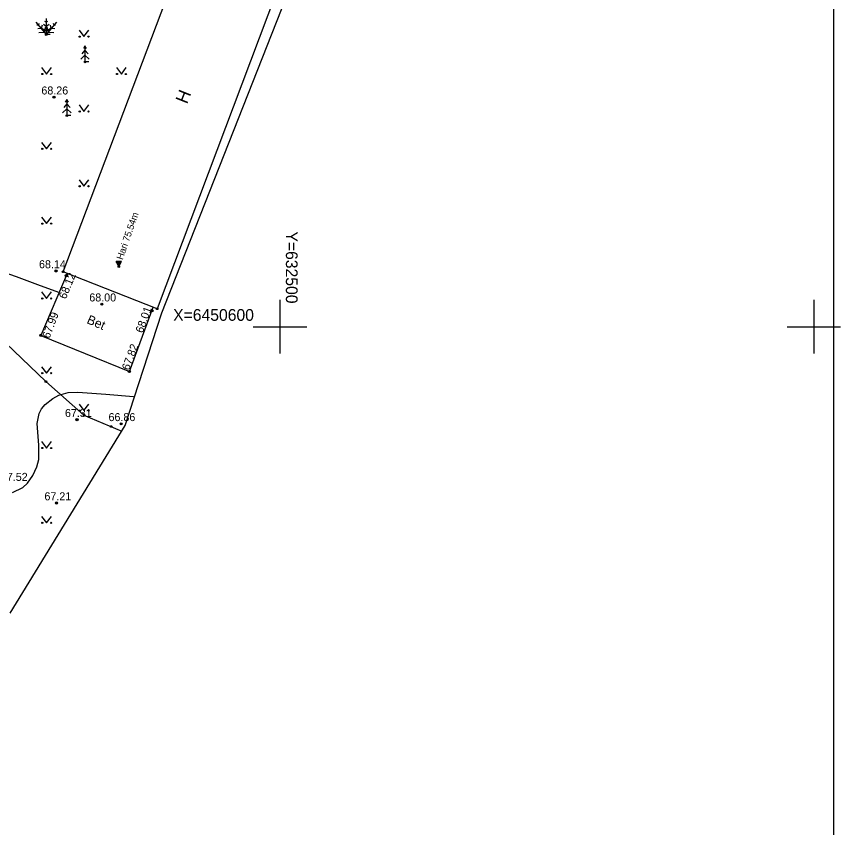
# Model space of a CAD drawing. Extents: x 632079 to 632778, y 6450391 to 6451365.
# Drawn here: x 632475.3 to 632552.5, y 6450553.1 to 6450629 of the extents above; entities that cross this region are included whole.
import ezdxf

# ---------------------------------------------------------------- set-up
doc = ezdxf.new("R2010")
doc.units = 0
for name, color, linetype in [('HALJASTUS', 7, 'Continuous'), ('HOONE', 7, 'Continuous'), ('HOONEDET', 7, 'Continuous'), ('HORISONTAAL-EH2000', 7, 'Continuous'), ('KORGUS-EH2000', 7, 'Continuous'), ('MOOTMPUNKT', 7, 'Continuous'), ('MOOTPIIR', 7, 'Continuous'), ('MPKAABEL', 7, 'Continuous'), ('PUU', 7, 'Continuous'), ('TEE', 7, 'Continuous'), ('VORK', 7, 'Continuous'), ('VORMISTUS', 7, 'Continuous')]:
    doc.layers.add(name, color=color, linetype=linetype)

msp = doc.modelspace()

# ---------------------------------------------------------------- linework, layer by layer
at = {"layer": 'HALJASTUS'}
for p, q in [((632481.177, 6450627.75), (632481.64, 6450627.144)), ((632481.64, 6450627.144), (632482.086, 6450627.75)), ((632477.677, 6450624.25), (632478.14, 6450623.644)), ((632478.14, 6450623.644), (632478.586, 6450624.25)), ((632484.677, 6450624.25), (632485.14, 6450623.644)), ((632485.14, 6450623.644), (632485.586, 6450624.25)), ((632481.177, 6450620.75), (632481.64, 6450620.144)), ((632481.64, 6450620.144), (632482.086, 6450620.75)), ((632477.677, 6450617.25), (632478.14, 6450616.644)), ((632478.14, 6450616.644), (632478.586, 6450617.25)), ((632481.177, 6450613.75), (632481.64, 6450613.144)), ((632481.64, 6450613.144), (632482.086, 6450613.75)), ((632477.677, 6450610.25), (632478.14, 6450609.644)), ((632478.14, 6450609.644), (632478.586, 6450610.25)), ((632477.677, 6450603.25), (632478.14, 6450602.644)), ((632478.14, 6450602.644), (632478.586, 6450603.25)), ((632477.677, 6450596.25), (632478.14, 6450595.644)), ((632478.14, 6450595.644), (632478.586, 6450596.25)), ((632481.177, 6450592.75), (632481.64, 6450592.144)), ((632481.64, 6450592.144), (632482.086, 6450592.75)), ((632477.677, 6450589.25), (632478.14, 6450588.644)), ((632478.14, 6450588.644), (632478.586, 6450589.25)), ((632477.677, 6450582.25), (632478.14, 6450581.644)), ((632478.14, 6450581.644), (632478.586, 6450582.25))]:
    msp.add_line(p, q, dxfattribs=at)
for centre in [(632481.239, 6450627.144), (632482.068, 6450627.144), (632477.739, 6450623.644), (632478.568, 6450623.644), (632484.739, 6450623.644), (632485.568, 6450623.644), (632481.239, 6450620.144), (632482.068, 6450620.144), (632477.739, 6450616.644), (632478.568, 6450616.644), (632481.239, 6450613.144), (632482.068, 6450613.144), (632477.739, 6450609.644), (632478.568, 6450609.644), (632477.739, 6450602.644), (632478.568, 6450602.644), (632477.739, 6450595.644), (632478.568, 6450595.644), (632481.239, 6450592.144), (632482.068, 6450592.144), (632477.739, 6450588.644), (632478.568, 6450588.644), (632477.739, 6450581.644), (632478.568, 6450581.644)]:
    msp.add_circle(centre, 0.055, dxfattribs=at)
at = {"layer": 'HOONE'}
msp.add_lwpolyline([(632488.493, 6450601.672), (632479.681, 6450605.139), (632493.243, 6450640.941), (632502.02, 6450637.554), (632488.493, 6450601.672)], dxfattribs=at)
at = {"layer": 'HOONEDET'}
for p, q in [((632484.906, 6450605.612), (632484.66, 6450606.099)), ((632485.152, 6450606.099), (632484.66, 6450606.099)), ((632484.668, 6450606.082), (632485.012, 6450605.821)), ((632484.687, 6450606.099), (632485.023, 6450605.843)), ((632484.694, 6450606.031), (632485, 6450605.798)), ((632484.72, 6450605.98), (632484.989, 6450605.775)), ((632484.729, 6450606.099), (632485.035, 6450605.866)), ((632484.746, 6450605.929), (632484.977, 6450605.753)), ((632484.77, 6450606.099), (632485.046, 6450605.889)), ((632484.771, 6450605.878), (632484.966, 6450605.73)), ((632484.797, 6450605.827), (632484.954, 6450605.707)), ((632484.811, 6450606.099), (632485.058, 6450605.911)), ((632484.823, 6450605.775), (632484.943, 6450605.685)), ((632484.849, 6450605.724), (632484.931, 6450605.662)), ((632484.852, 6450606.099), (632485.069, 6450605.934)), ((632484.875, 6450605.673), (632484.92, 6450605.639)), ((632484.894, 6450606.099), (632485.08, 6450605.957)), ((632484.901, 6450605.622), (632484.908, 6450605.616)), ((632484.906, 6450605.612), (632485.152, 6450606.099)), ((632484.935, 6450606.099), (632485.092, 6450605.979)), ((632484.976, 6450606.099), (632485.103, 6450606.002)), ((632485.017, 6450606.099), (632485.115, 6450606.025)), ((632485.059, 6450606.099), (632485.126, 6450606.047)), ((632485.1, 6450606.099), (632485.138, 6450606.07)), ((632485.141, 6450606.099), (632485.149, 6450606.093))]:
    msp.add_line(p, q, dxfattribs=at)
at = {"layer": 'HORISONTAAL-EH2000'}
for points in [[(632452.317, 6450588.894), (632452.916, 6450589.353), (632454.046, 6450590.417), (632455.549, 6450592.139), (632456.888, 6450593.996), (632458.101, 6450596.059), (632459.31, 6450598.122), (632460.673, 6450600.022), (632462.256, 6450601.767), (632463.195, 6450602.558), (632464.704, 6450603.557), (632466.317, 6450604.476), (632468.075, 6450605.449), (632468.97, 6450605.802), (632469.885, 6450605.953), (632471.237, 6450605.864), (632473.292, 6450605.383), (632475.3, 6450604.688), (632477.279, 6450603.955), (632479.258, 6450603.221)], [(632474.944, 6450584.488), (632475.905, 6450584.947), (632476.357, 6450585.355), (632476.848, 6450586.086), (632477.226, 6450586.884), (632477.426, 6450587.583), (632477.422, 6450588.902), (632477.266, 6450590.926), (632477.452, 6450591.872), (632477.677, 6450592.312), (632478.017, 6450592.723), (632478.725, 6450593.292), (632479.287, 6450593.593), (632480.166, 6450593.85), (632481.073, 6450593.884), (632483.675, 6450593.673), (632486.276, 6450593.461)]]:
    msp.add_lwpolyline(points, dxfattribs=at)
at = {"layer": 'KORGUS-EH2000'}
for centre in [(632478.837, 6450621.482), (632479.027, 6450605.22), (632479.989, 6450604.78), (632483.308, 6450602.112), (632488.01, 6450601.489), (632477.604, 6450599.186), (632485.889, 6450595.803), (632480.989, 6450591.298), (632485.126, 6450590.915), (632479.068, 6450583.503)]:
    msp.add_circle(centre, 0.1, dxfattribs=at)
at = {"layer": 'MOOTMPUNKT'}
for centre in [(632478.103, 6450627.339), (632481.732, 6450624.775), (632478.837, 6450621.482), (632480.039, 6450619.753), (632484.906, 6450605.612), (632479.027, 6450605.22), (632479.681, 6450605.139), (632479.689, 6450605.152), (632479.989, 6450604.78), (632483.308, 6450602.112), (632488.493, 6450601.672), (632488.01, 6450601.489), (632477.604, 6450599.186), (632485.889, 6450595.803), (632478.071, 6450594.867), (632481.64, 6450591.731), (632480.989, 6450591.298), (632485.126, 6450590.915), (632484.19, 6450590.658), (632479.068, 6450583.503)]:
    msp.add_circle(centre, 0.075, dxfattribs=at)
at = {"layer": 'MOOTPIIR'}
msp.add_lwpolyline([(632474.716, 6450573.179), (632485.503, 6450590.74), (632488.941, 6450601.285), (632503.297, 6450637.695), (632509.418, 6450643.248), (632510.451, 6450647.204), (632495.826, 6450656.781), (632516.344, 6450676.845), (632523.172, 6450681.341), (632526.856, 6450702.909), (632514.828, 6450711.249), (632508.775, 6450712.744), (632506.38, 6450710.016), (632487.956, 6450713.983), (632460.441, 6450714.77)], dxfattribs=at)
at = {"layer": 'MPKAABEL'}
msp.add_lwpolyline([(632453.205, 6450618.717), (632454.705, 6450616.818), (632464.575, 6450607.487), (632472.031, 6450600.615), (632478.071, 6450594.867), (632481.64, 6450591.731), (632485.193, 6450590.236)], dxfattribs=at)
at = {"layer": 'PUU'}
for p, q in [((632478.103, 6450628.839), (632478.103, 6450627.339)), ((632477.145, 6450628.493), (632478.103, 6450627.339)), ((632477.368, 6450628.224), (632477.22, 6450628.208)), ((632477.624, 6450627.916), (632477.305, 6450627.882)), ((632477.411, 6450628.367), (632477.368, 6450628.224)), ((632477.715, 6450628.223), (632477.624, 6450627.916)), ((632477.679, 6450627.928), (632478.103, 6450627.646)), ((632478.103, 6450628.089), (632477.836, 6450628.267)), ((632477.907, 6450627.575), (632478.053, 6450628.063)), ((632478.103, 6450628.489), (632477.979, 6450628.572)), ((632478.227, 6450628.572), (632478.103, 6450628.489)), ((632479.061, 6450628.493), (632478.103, 6450627.339)), ((632478.37, 6450628.267), (632478.103, 6450628.089)), ((632478.103, 6450627.646), (632478.527, 6450627.928)), ((632478.153, 6450628.063), (632478.299, 6450627.575)), ((632478.582, 6450627.916), (632478.491, 6450628.223)), ((632478.901, 6450627.882), (632478.582, 6450627.916)), ((632478.838, 6450628.224), (632478.795, 6450628.367)), ((632478.986, 6450628.208), (632478.838, 6450628.224)), ((632477.4, 6450627.521), (632477.907, 6450627.575)), ((632478.463, 6450627.339), (632478.103, 6450627.339)), ((632478.299, 6450627.575), (632478.806, 6450627.521)), ((632481.732, 6450626.275), (632481.582, 6450626.025)), ((632481.882, 6450626.025), (632481.732, 6450626.275)), ((632481.732, 6450626.275), (632481.732, 6450624.775)), ((632481.732, 6450625.875), (632481.432, 6450625.525)), ((632482.032, 6450625.525), (632481.732, 6450625.875)), ((632481.732, 6450625.425), (632481.332, 6450625.025)), ((632482.132, 6450625.025), (632481.732, 6450625.425)), ((632482.092, 6450624.775), (632481.732, 6450624.775)), ((632480.039, 6450621.253), (632479.889, 6450621.003)), ((632480.189, 6450621.003), (632480.039, 6450621.253)), ((632480.039, 6450621.253), (632480.039, 6450619.753)), ((632480.039, 6450620.403), (632479.639, 6450620.003)), ((632480.039, 6450620.853), (632479.739, 6450620.503)), ((632480.339, 6450620.503), (632480.039, 6450620.853)), ((632480.439, 6450620.003), (632480.039, 6450620.403)), ((632480.399, 6450619.753), (632480.039, 6450619.753))]:
    msp.add_line(p, q, dxfattribs=at)
at = {"layer": 'TEE'}
msp.add_lwpolyline([(632480.076, 6450604.984), (632477.604, 6450599.186), (632485.889, 6450595.803), (632488.131, 6450601.814)], dxfattribs=at)
at = {"layer": 'VORK'}
for p, q in [((632500, 6450602.5), (632500, 6450597.5)), ((632550, 6450602.5), (632550, 6450597.5)), ((632497.5, 6450600), (632502.5, 6450600)), ((632547.5, 6450600), (632552.5, 6450600))]:
    msp.add_line(p, q, dxfattribs=at)
at = {"layer": 'VORMISTUS'}
msp.add_lwpolyline([(632551.843, 6450814.648), (632551.843, 6450529.648), (632379.343, 6450529.648), (632379.343, 6450814.648), (632551.843, 6450814.648)], dxfattribs=at)

# ---------------------------------------------------------------- texts
at = {"layer": 'HOONE'}
msp.add_text('H', height=1.2, rotation=68.42775, dxfattribs=at).set_placement((632491.29, 6450620.779))
at = {"layer": 'HOONEDET'}
msp.add_text('Hari 75.54m', height=0.63399, rotation=70.94862, dxfattribs=at).set_placement((632485.263, 6450606.212))
at = {"layer": 'KORGUS-EH2000'}
for s, p in [('68.26', (632477.65, 6450621.732)), ('68.14', (632477.429, 6450605.47)), ('68.00', (632482.14, 6450602.362)), ('67.31', (632479.857, 6450591.548)), ('66.86', (632483.939, 6450591.165)), ('67.52', (632473.857, 6450585.57)), ('67.21', (632477.936, 6450583.753))]:
    msp.add_text(s, height=0.75, dxfattribs=at).set_placement(p)
for s, rotation, p in [('68.12', 67.48397, (632479.94, 6450602.526)), ('68.01', 69.90601, (632487.139, 6450599.353)), ('67.99', 69.35715, (632478.404, 6450598.84)), ('67.82', 69.30192, (632485.858, 6450595.865))]:
    msp.add_text(s, height=0.75, rotation=rotation, dxfattribs=at).set_placement(p)
at = {"layer": 'TEE'}
msp.add_text('Bet', height=0.85, rotation=336.63197, dxfattribs=at).set_placement((632481.837, 6450600.354))
at = {"layer": 'VORK'}
msp.add_text('Y=632500', height=1.1, rotation=270, dxfattribs=at).set_placement((632500.55, 6450608.917))
msp.add_text('X=6450600', height=1.1, dxfattribs=at).set_placement((632489.992, 6450600.55))

doc.saveas('drawing.dxf')
